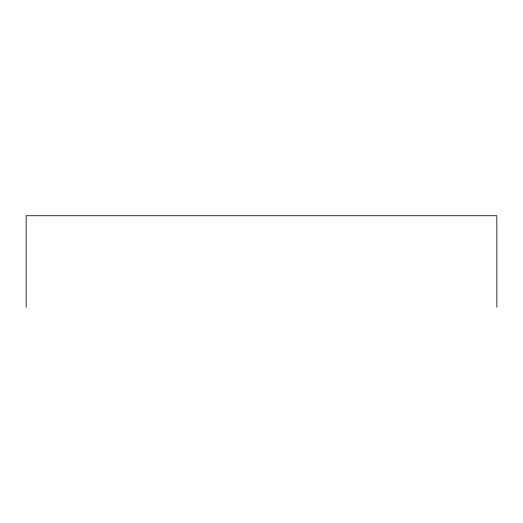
<?xml version="1.0" encoding="UTF-8"?>
<svg xmlns="http://www.w3.org/2000/svg" width="523" height="523" viewBox="0 0 523 523"><rect width="100%" height="100%" fill="white"/><g stroke="black" fill="none" stroke-linecap="round" stroke-linejoin="round"><path stroke-width="0.78" d="M496.85 307.269L496.85 215.731L26.15 215.731L26.15 307.269"/></g></svg>
